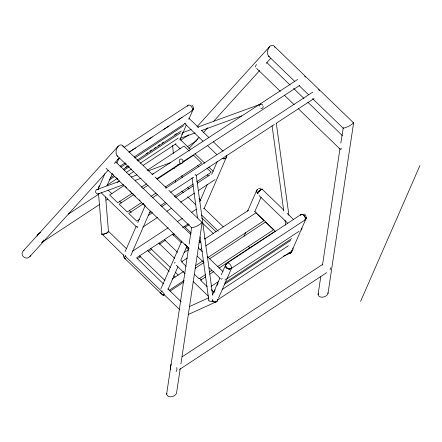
<?xml version="1.0" encoding="UTF-8"?>
<svg xmlns="http://www.w3.org/2000/svg" width="442" height="442" viewBox="0 0 442 442"><rect width="100%" height="100%" fill="white"/><g stroke="black" fill="none" stroke-linecap="round" stroke-linejoin="round"><path stroke-width="0.66" d="M330.439 267.764L330.102 269.852M226.569 156.33C226.939 158.711 223.757 159.474 222.099 158.413M225.536 265.382L225.58 266.648L226.475 267.83A3.348 2.387 14 0 0 228.857 268.769A3.409 2.425 14 0 0 231.183 268.272M180.214 368.606L176.524 393.181C175.435 396.933 167.54 398.634 166.617 394.176L188.635 247.481M189.143 244.067L191.601 227.691C195.088 227.381 199.961 225.017 201.994 222.354L168.85 190.347M180.927 363.827L202.138 222.519M196.983 126.749L269.648 46.609C270.764 45.194 273.139 44.625 274.305 46.288L353.6 122.887L327.986 293.554C326.898 297.3 319.002 299.007 318.08 294.549L320.743 276.808M322.483 265.206L339.992 148.534M340.815 143.075L343.279 127.727M204.06 208.276A3.392 2.564 23.6 0 1 203.955 208.95L226.602 156.683M257.819 189.209C256.183 189.867 256.288 192.165 257.542 193.154A3.392 2.564 23.6 0 0 258.227 193.69M193.055 108.97L192.59 110.29A3.392 2.729 46.6 0 0 193.104 108.903M257.498 189.391L256.564 191.115L257.542 193.154A3.392 1.111 -42.9 0 1 260.559 189.95L261.15 189.557A3.392 0.845 -49.1 0 1 262.305 189.425M226.359 264.366A3.392 1.995 56.7 0 1 229.735 263.979A3.392 1.995 56.7 0 1 230.873 268.725L304.952 220A3.392 1.995 56.7 0 0 305.262 219.547L305.411 218.945A3.392 1.995 56.7 0 0 303.499 214.978A3.392 1.995 56.7 0 0 300.588 215.033A3.392 2.564 23.6 0 1 301.262 214.718A3.409 2.68 34.6 0 0 300.571 215.044A3.392 1.995 56.4 0 1 303.488 214.983A3.392 1.995 56.4 0 1 305.411 218.945M36.979 236.105L37.747 234.348L40.708 232.31M43.576 239.978L42.808 241.735L41.36 242.503M197.425 138.777L197.143 139.755L195.999 141.064L187.358 146.75M166.617 394.176L166.905 393.363M318.08 294.549L318.367 293.737M98.223 188.944L104.826 173.839M107.041 185.679L112.262 173.717M116.942 163.021L118.865 158.612M125.185 251.504L136.18 226.332M137.832 222.558L145.252 205.569M181.806 134.495L182.568 132.744M180.021 139.468L186.342 124.992M188.817 119.329L193.215 109.257M130.699 255.791L150.219 211.116M160.871 288.88L181.761 241.061M199.812 201.519L207.237 184.529M211.635 174.457L217.403 161.247M163.242 295.593L164.087 293.665L125.141 256.051L124.296 257.979L163.242 295.593L164.391 294.836M168.037 289.394L177.933 266.741M180.684 260.448L186.728 246.608M247.592 211.21L256.664 190.447M212.475 295.029L219.901 278.035M221.276 274.885L225.674 264.819M214.398 291.527L215.16 289.775M217.039 285.477L218.055 283.145M244.039 236.26L245.691 232.486M254.758 211.724L261.084 197.248M217.442 300.577L217.994 299.317M218.541 298.057L231.741 267.846M291.521 251.846L292.074 250.592M292.621 249.332L306.096 218.492M360.6 301.35L419.9 165.612M123.87 255.531L101.898 234M108.235 231.404C109.588 232.37 103.025 234.746 101.804 234.216M105.605 196.922L108.483 231.707C107.097 233.122 103.378 234.995 101.992 234.083M226.497 157.352L224.989 158.722L222.508 158.59M171.098 364.191L170.275 367.059L170.833 369.363M176.154 371.573L176.922 369.816L176.806 367.54M353.6 122.887C350.799 125.539 346.964 127.379 343.207 128.224L312.516 98.583M152.523 174.584L122.843 145.921C121.677 144.252 119.301 144.821 118.185 146.236L23.299 250.879C19.133 255.073 26.371 260.979 29.929 256.498L108.218 170.159M29.929 256.498L30.614 255.537M118.185 146.236C116.086 148.772 115.191 152.739 116.992 155.661L191.745 227.857M269.648 46.609C267.548 49.145 266.653 53.112 268.454 56.035L294.692 81.372M114.24 163.518L119.334 157.899M188.806 148.694L198.994 137.456M203.629 132.346L207.795 127.749M213.817 121.108L259.681 70.532M266.167 63.377L270.802 58.272M260.465 189.856L260.205 190.121A3.392 0.713 -52 0 0 258.763 191.9L258.797 191.927A3.392 0.845 -49.1 0 1 260.747 189.861L260.868 189.762M260.471 189.85L261.04 189.474M23.299 250.879L24.211 250.106M120.992 167.109L126.163 163.689M134.777 157.987L183.612 125.683M125.296 167.501L127.02 166.363M145.976 153.822L147.7 152.678M149.998 151.158L151.722 150.02M154.02 148.501L155.744 147.357M158.043 145.838L159.766 144.7M162.065 143.18L163.783 142.037M174.7 134.816L176.424 133.677M110.08 178.054L113.528 175.772M123.296 169.314L128.467 165.894M137.086 160.192L181.319 130.926M109.224 180.021L114.964 176.225M124.158 170.142L129.329 166.722M137.948 161.021L180.463 132.898M106.931 185.27L117.274 178.43M126.462 172.347L131.633 168.927M140.252 163.225L178.17 138.142M224.978 282.753L291.626 238.663M224.553 284.206L290.621 240.498M222.265 289.449L288.333 245.746M124.279 147.274L188.021 105.351M119.721 158.358L117.997 159.49A3.392 1.995 56.7 0 0 118.456 158.435A3.392 1.995 56.4 0 1 118.323 159.026A3.409 2.425 14 0 1 117.649 159.358M128.909 152.313L192.071 110.765A3.392 1.995 56.7 0 0 191.231 106.334A3.392 1.995 56.7 0 0 187.712 105.798A3.392 2.564 23.6 0 0 187.198 106.268M129.23 152.131L135.556 147.971M145.904 141.164L152.23 137.003M163.159 129.815L168.905 126.031M178.104 119.981L182.132 117.334M120.058 166.242L125.235 162.838M134.434 156.788L185.612 123.125M68.372 214.116L98.909 194.027M180.734 140.202L188.8 134.898M117.312 182.375L119.616 180.855M128.826 174.8L133.429 171.772M143.214 165.336L176.021 143.755M124.08 185.513L109.66 194.994L117.716 202.779L132.136 193.292M147.153 170.336L184.065 146.053L189.281 151.092M42.145 242.26L99.77 204.359M106.108 200.187L107.837 199.055M141.368 187.22L146.556 183.806M133.606 194.712L119.185 204.198L127.246 211.978L141.667 202.491M142.832 188.64L148.026 185.226M157.253 179.154L193.59 155.252L201.651 163.037L165.314 186.938M150.893 196.425L156.081 193.01M143.711 203.53L128.71 213.398L136.771 221.177L139.655 219.282M152.363 197.839L157.551 194.425M149.462 212.829L151.192 211.69M160.418 205.624L165.612 202.209M174.264 196.519L193.298 183.999M196.756 181.723L211.177 172.236L206.911 168.115M148.529 215.276L152.545 212.635M161.728 206.596L166.894 203.198M175.502 197.535L193.292 185.833M197.309 183.192L209.933 174.888M142.827 227.105L157.744 217.293M166.927 211.254L171.518 208.232M180.701 202.193L194.474 193.137M198.491 190.491L215.132 179.546M132.606 251.144L168.209 227.724M177.397 221.68L182.568 218.276M191.756 212.237L196.347 209.215M173.977 233.271L136.545 257.896L163.49 283.919M182.618 227.591L188.375 223.801M137.429 258.686L140.887 256.41M148.374 251.487L151.827 249.216M159.313 244.288L165.651 240.122M173.137 235.199L174.866 234.061M185.231 227.243L189.259 224.591M184.104 252.62L188.695 249.597M199.027 242.802L200.751 241.669M204.768 239.028L248.382 210.342M187.281 258.029L181.513 261.824L186.253 266.399M199.966 249.686L201.696 248.548M205.734 245.89L255.918 212.884L263.973 220.663L208.027 257.465M172.043 279.084L183.618 271.471M195.336 265.813L202.834 260.879M195.077 268.366L203.729 262.675M209.491 258.885L265.443 222.083L273.499 229.862L217.552 266.664M169.253 290.267L184.187 280.443M170.137 291.057L183.916 281.996M205.442 274.631L199.093 278.808L194.353 274.228M209.475 271.979L211.784 270.46M205.757 276.808L200.563 280.222L207.199 286.631M209.79 274.156L213.829 271.498M219.022 268.084L274.968 231.282M226.818 263.31L300.897 214.585M210.928 286.488L218.425 281.554M226.658 278.93L299.112 231.271M292.521 250.608L217.121 300.201A3.392 1.995 56.7 0 0 217.58 299.146M182.143 356.832L322.909 264.239M179.535 369.446L326.649 272.675M152.435 174.375L297.676 79.455M156.706 178.85L179.761 163.783M182.64 161.899L299.643 85.433M165.767 188.181L312.737 92.135M170.618 192.281L193.668 177.214M195.977 175.712L274.36 124.484M276.09 123.351L314.129 98.494M283.151 256.327L290.687 252.907M189.452 306.56L208.828 297.77M188.342 314.461L216.608 301.632M258.498 188.53L260.708 188.369M182.784 132.594L191.209 129.517M197.69 127.147L260.559 104.179A2.26 1.895 69.9 0 1 262.813 105.273M180.237 138.335L195.143 132.887M201.624 130.523L241.807 115.837M96.892 189.59L119.578 181.303M131.241 177.043L137.075 174.91M148.092 170.888L170.778 162.595M98.235 193.911L123.511 184.679M135.175 180.413L141.009 178.281M152.026 174.258L153.324 173.783M177.303 165.021L181.839 163.363A2.26 1.895 69.9 0 0 182.413 159.672A2.26 1.895 69.9 0 0 179.253 160.579A2.26 1.895 69.9 0 0 181.839 163.363M261.045 189.474L261.338 189.375A3.392 1.232 -39.6 0 1 262.449 189.474L262.476 189.507A3.392 1.111 -42.9 0 0 261.029 189.679M195.215 141.302L195.999 141.064M38.404 233.824L39.194 233.586M352.965 122.749L353.456 122.727M201.502 222.381L201.994 222.354M108.025 231.542L108.483 231.707M304.245 214.182L304.709 214.42M304.527 76.162L305.566 77.151M318.433 89.593L319.478 90.588M191.85 105.185L193.005 106.434L193.43 108.157M268.454 56.035L269.222 56.753M116.992 155.661L117.76 156.38M299.151 85.676L308.555 94.759M266.891 62.587L290.107 85.046M293.565 88.389L303.941 98.422M307.892 102.246L342.473 135.688M256.631 68.4L280.344 91.334M284.3 95.157L294.179 104.71M298.129 108.533L340.119 149.142M188.728 118.064L198.557 127.55M201.502 130.396L208.873 137.517M213.293 141.788L223.122 151.275M262.089 189.137L283.703 210.016M287.145 213.337L293.532 219.503M184.717 123.55L202.895 141.103M207.812 145.849L216.652 154.391M259.062 195.574L287.554 223.094M254.841 211.458L275.543 231.448M179.712 139.003L190.552 149.473M194.988 153.755L204.845 163.275M208.79 167.087L213.226 171.369M175.209 144.015L180.137 148.772M197.386 165.435L198.867 166.861M207.243 174.955L208.232 175.905M187.728 187.568L189.198 188.994M199.016 198.469L200.977 200.364M248.343 246.332L249.824 247.763M203.983 208.193L223.21 226.763M181.767 191.171L183.237 192.596M187.651 196.856L195.988 204.911M201.624 215.088L218.282 231.177M201.762 217.961L215.967 231.685M154.998 176.971L166.374 187.96M202.607 223.193L213.381 233.603M204.254 238.017L205.232 238.962M184.358 226.442L191.22 233.067M199.06 240.636L200.53 242.056M115.81 161.965L190.9 234.591M198.325 247.829L202.259 251.625M207.171 256.371L222.895 271.554M112.113 173.7L113.588 175.12M116.042 177.496L118.008 179.391M125.379 186.513L126.854 187.933M129.799 190.778L131.274 192.204M132.257 193.154L135.694 196.475M139.136 199.795L140.12 200.745M143.064 203.591L144.54 205.016M184.983 244.304L188.911 248.1M197.265 256.167L204.143 262.808M209.055 267.554L220.354 278.466M106.047 168.253L189.038 248.52M172.535 234.221L181.353 242.735M186.253 247.47L188.706 249.835M164.385 239.581L177.612 252.354M181.259 260.658L182.242 261.614M199.497 278.272L201.464 280.173M211.326 289.698L214.282 292.549M108.097 190.11L112.041 193.916M119.434 201.055L121.406 202.961M129.291 210.574L131.263 212.48M158.899 243.188L174.579 258.327M176.264 265.2L185.137 273.764M193.021 281.383L208.298 296.134M101.13 192.74L136.617 227.011M150.75 248.553L170.347 267.476M175.247 272.211L178.187 275.046M147.683 250.57L169.236 271.388M173.651 275.648L175.12 277.062M139.528 255.929L165.004 280.532M108.743 231.558L126.406 248.619M167.844 288.853L181.181 301.737M163.811 294.322L179.894 309.853M305.162 214.784L306.146 216.331M274.305 46.288L274.874 47.338M122.843 145.921L123.412 146.965M226.586 155.236L226.685 155.695M276.289 123.235L288.902 215.199M272.073 125.766L283.753 210.917M285.062 220.453L285.714 225.227M196.215 175.159L212.663 295.057M191.999 177.69L197.513 217.884M200.127 236.962L208.817 300.311M181.944 175.48L182.11 177.524M172.64 145.33L173.314 153.518M174.446 167.159L174.557 168.524M175.518 180.115L175.684 182.165M98.56 194.055L101.892 234.299M327.936 292.775L327.986 293.554M263.161 106.389A2.26 1.895 69.9 0 1 260.896 108.472M259.294 106.284A2.26 1.895 69.9 0 1 260.559 104.179M293.029 247.912A2.26 1.315 -7.8 0 1 292.687 248.222M212.707 300.831A2.26 1.315 -7.8 0 1 210.005 301.333A2.26 1.315 -7.8 0 1 208.878 299.963M195.762 174.491A2.26 1.315 -7.8 0 1 194.961 175.06M99.052 193.358A2.26 1.895 69.9 0 1 95.842 192.552A2.26 1.895 69.9 0 1 97.389 189.53M257.388 193.629A3.392 0.983 -46 0 1 259.78 190.342A3.392 0.983 -46 0 1 262.266 189.32M161.662 291.913A3.392 0.978 -46 0 1 162.126 290.858M217.735 299.709A3.392 2.735 65.6 0 1 215.602 301.985A3.392 2.735 65.6 0 1 212.613 300.217M217.547 299.903A3.392 2.564 23.6 0 1 215.552 302.035A3.392 2.564 23.6 0 1 211.978 300.886M305.262 219.547A3.409 2.425 14 0 0 306.168 217.906A3.348 2.387 14 0 0 306.03 217.26M291.626 251.178A3.392 2.564 23.6 0 1 288.383 253.31M291.808 250.979A3.392 2.735 65.6 0 1 288.565 253.117M306.079 217.11A3.392 2.564 23.6 0 1 304.588 219.862M225.392 279.007A3.392 1.995 56.7 0 1 224.934 280.062M301.853 227.989A3.392 1.995 56.7 0 1 300.963 230.022M162.396 294.405A3.392 2.564 23.6 0 1 160.059 292.145M292.958 248.835A3.392 1.995 56.7 0 1 291.516 250.934M221.635 279.366A3.392 0.983 -46 0 1 222.094 278.311M231.696 267.808A3.392 2.564 23.6 0 1 226.879 267.808A3.392 2.564 23.6 0 1 226.508 263.758A3.409 2.685 34.5 0 0 225.525 265.554A3.348 2.635 34.5 0 0 226.398 267.753L228.613 269.062L230.205 269.029A3.392 2.729 46.6 0 1 226.553 267.526A3.392 2.221 5.7 0 1 225.547 265.338M174.59 263.25A3.392 0.983 -46 0 1 175.049 262.194M212.541 299.897A3.392 0.983 -46 0 1 212.69 299.422M125.147 256.426A3.392 0.978 -46 0 1 125.605 255.377M125.887 258.913A3.392 2.564 23.6 0 1 123.854 254.686M98.118 189.612A3.392 2.564 23.6 0 1 98.544 188.353A3.392 1.867 -4.7 0 0 98.163 189.281M118.821 158.573A3.392 2.564 23.6 0 1 117.633 159.352M98.616 188.972A3.392 1.995 56.7 0 1 99.875 186.093M137.423 227.785A3.392 0.983 -46 0 1 137.871 226.387M193.32 108.588A3.392 2.564 23.6 0 1 191.712 110.627M193.298 108.677A3.409 2.425 14 0 1 192.38 110.312M340.909 149.7A5.658 1.619 -46 0 1 341.34 148.192M255.443 67.046A5.658 1.619 -46 0 1 256.482 64.526"/></g></svg>
